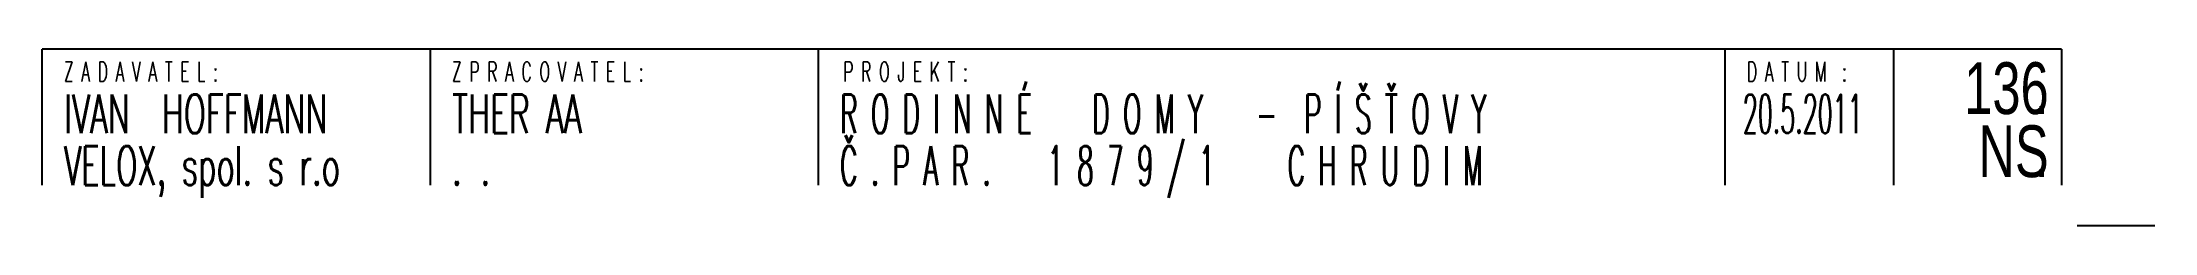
# Paper-space layout 'CELNI' of a CAD drawing. Header units: millimetres. Extents: x 130 to 294, y -3 to 11.
import ezdxf
from ezdxf.enums import TextEntityAlignment as Align

# ---------------------------------------------------------------- set-up
doc = ezdxf.new("R2010")
doc.units = ezdxf.units.MM
doc.layers.add('FLOATING-WINDOWS', color=2, linetype='Continuous', plot=False)
doc.layers.add('FLOATINGWINDOWS', color=2, linetype='Continuous', plot=False)
doc.layers.add('ROZPISKA', color=7, linetype='Continuous')
doc.styles.add('ARIEL', font='arial.ttf', dxfattribs={"height": 1})
doc.styles.add('ROMANS', font='romans.shx', dxfattribs={"width": 0.7})

psp = doc.layouts.new('CELNI')

# ---------------------------------------------------------------- linework, layer by layer
at = {"layer": 'FLOATINGWINDOWS'}
psp.add_line((293.8, -2.85), (287.8, -2.85), dxfattribs=at)
at = {"layer": 'ROZPISKA'}
for p, q in [((286.6, 10.81), (130.48, 10.81)), ((130.48, 0.31), (130.48, 10.81)), ((160.48, 10.81), (160.48, 0.31)), ((190.48, 10.81), (190.48, 0.31)), ((260.6, 0.31), (260.6, 10.81)), ((273.6, 10.81), (273.6, 0.31)), ((286.6, 10.81), (286.6, 0.31))]:
    psp.add_line(p, q, dxfattribs=at)

# ---------------------------------------------------------------- texts
at = {"layer": 'FLOATING-WINDOWS', "style": 'ARIEL', "width": 0.7}
for p in [(285.6, 5.79), (285.6, 0.92)]:
    psp.add_text('.', height=4, dxfattribs=at).set_placement(p, align=Align.RIGHT)
at = {"layer": 'ROZPISKA', "style": 'ROMANS'}
for s, height, width, p in [('Z A D A V A T E L :', 1.5, 0.58, (132.17, 8.31)), ('Z P R A C O V A T E L :', 1.5, 0.58, (162.17, 8.31)), ('P R O J E K T :', 1.5, 0.58, (192.42, 8.31)), ('D A T U M  :', 1.5, 0.58, (262.28, 8.31)), ('R O D I N N É   D O M Y   -  P Í Š Ť O V Y', 3, 0.5, (192.17, 4.31)), ('IVAN  HOFFMANN', 3, 0.6, (132.17, 4.31)), ('THER AA', 3, 0.6, (162.17, 4.31)), (' 20.5.2011', 3, 0.45, (261.03, 4.31)), ('VELOX, spol. s r.o', 3, 0.58, (132.17, 0.31)), ('Č . P A R .   1 8 7 9 / 1    C H R U D I M', 3, 0.5, (192.17, 0.31)), ('.', 3, 0.58, (162.17, 0.31)), ('.', 3, 0.5, (164.42, 0.31))]:
    psp.add_text(s, height=height, dxfattribs=dict(at, width=width)).set_placement(p)
at = {"layer": 'ROZPISKA', "style": 'ARIEL', "width": 0.7}
for s, p in [('136', (285.6, 5.79)), ('NS', (285.6, 0.92))]:
    psp.add_text(s, height=4, dxfattribs=at).set_placement(p, align=Align.RIGHT)

doc.saveas('drawing.dxf')
